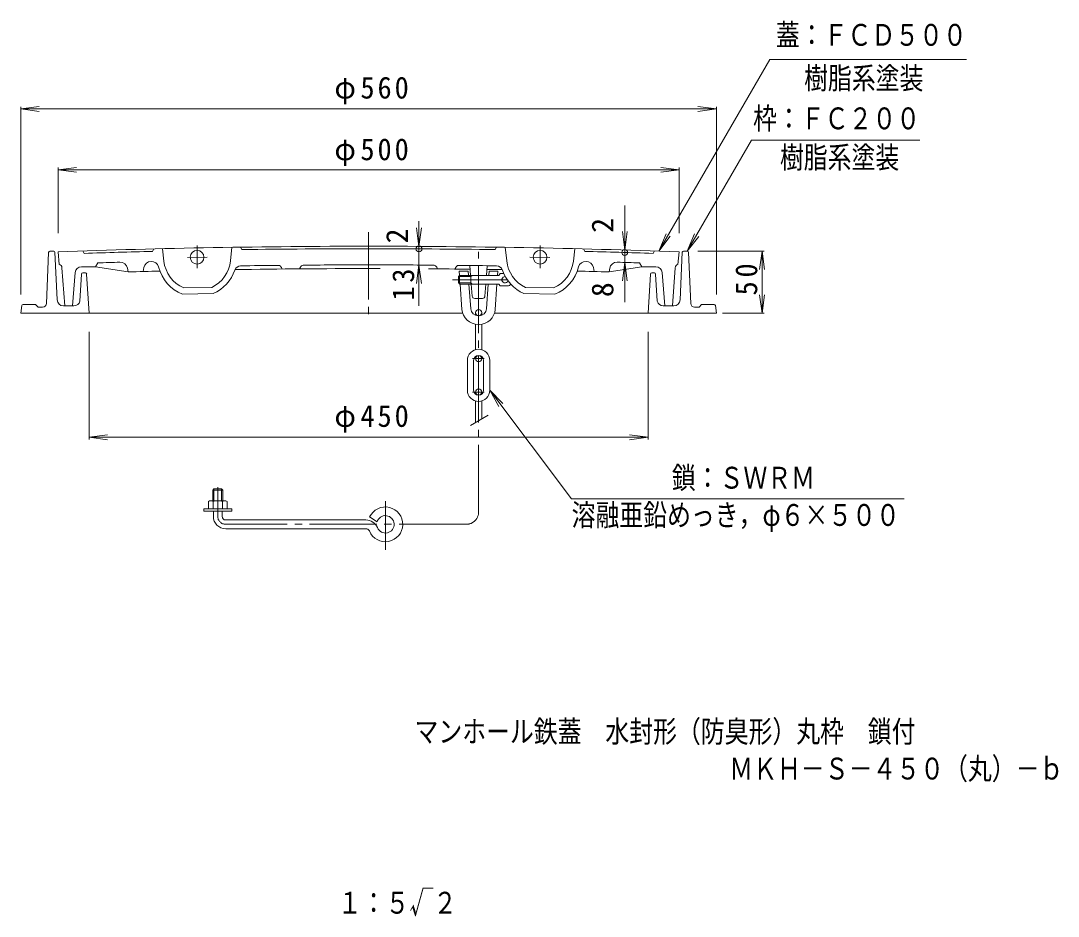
# Model space of a CAD drawing. Units: millimetres, scale not verified. Extents: x -589 to 461, y -802 to 845.
# Drawn here: x -388 to 448, y -802 to -81 of the extents above; entities that cross this region are included whole.
import ezdxf
from ezdxf.enums import TextEntityAlignment as Align

# ---------------------------------------------------------------- set-up
doc = ezdxf.new("R2010")
doc.units = ezdxf.units.MM
doc.header["$LTSCALE"] = 6
doc.header["$PDMODE"] = 32
doc.header["$PDSIZE"] = 4.8
doc.linetypes.add('CHAIN2', pattern=[12, 9, -1, 1, -1])
for name, color, linetype, lineweight in [('0-1_躯体', 2, 'Continuous', 18), ('0-2_仕上', 3, 'Continuous', 18), ('0-3_建具', 4, 'Continuous', 18), ('0-4_その他', 7, 'Continuous', 18), ('0-5_寸法', 7, 'Continuous', 18)]:
    doc.layers.add(name, color=color, linetype=linetype, lineweight=lineweight)
doc.layers.add('F-4_F-4ﾚｲﾔ', color=2, linetype='Continuous')
doc.layers.add('F-5_F-5ﾚｲﾔ', color=6, linetype='Continuous')
doc.styles.add('ＭＳ ゴシック', font='')
doc.styles.get('ＭＳ ゴシック').set_extended_font_data('MS Gothic')

msp = doc.modelspace()

# ---------------------------------------------------------------- linework, layer by layer
at = {"layer": '0-1_躯体'}
for p, q in [((-364.138, -266.799), (-361.036, -266.799)), ((148.949, -266.799), (145.846, -266.799)), ((-366.967, -308.933), (-365.137, -267.755)), ((-358.312, -306.026), (-360.059, -267.587)), ((143.122, -306.026), (144.869, -267.587)), ((151.778, -308.933), (149.948, -267.755)), ((-338.652, -285.239), (-339.989, -307.087)), ((-337.654, -284.299), (-335.535, -284.299)), ((-334.537, -285.238), (-332.595, -316.799)), ((119.347, -285.238), (117.405, -316.799)), ((122.464, -284.299), (120.345, -284.299)), ((123.463, -285.239), (124.799, -307.087)), ((-386.717, -310.658), (-387.595, -316.799)), ((-387.595, -316.799), (-31.816, -316.799)), ((-375.595, -309.799), (-385.727, -309.799)), ((-375.595, -309.799), (-373.595, -311.799)), ((-369.964, -311.799), (-373.595, -311.799)), ((-353.317, -310.799), (-344.95, -310.799)), ((172.405, -316.799), (-6.316, -316.799)), ((138.127, -310.799), (129.76, -310.799)), ((154.775, -311.799), (158.405, -311.799)), ((160.405, -309.799), (158.405, -311.799)), ((160.405, -309.799), (170.538, -309.799)), ((171.528, -310.658), (172.405, -316.799))]:
    msp.add_line(p, q, dxfattribs=at)
for centre, radius, start, end in [((-364.138, -267.799), 1, 90, 177.45576), ((-361.036, -267.799), 1, 12.272, 90), ((145.846, -267.799), 1, 90, 167.728), ((148.949, -267.799), 1, 2.54424, 90), ((-337.654, -285.3), 1, 90, 176.76514), ((-335.535, -285.3), 1, 3.52167, 90), ((120.345, -285.3), 1, 90, 176.47833), ((122.464, -285.3), 1, 3.23486, 90), ((-369.964, -308.799), 3, 270, 357.45505), ((-353.317, -305.799), 5, 182.60179, 270), ((-344.82, -305.799), 5, 270, 345.071), ((129.63, -305.799), 5, 194.929, 270), ((138.127, -305.799), 5, 270, 357.39821), ((154.775, -308.799), 3, 182.54495, 270), ((-385.727, -310.8), 1, 90, 171.86929), ((170.538, -310.8), 1, 8.13071, 90)]:
    msp.add_arc(centre, radius, start, end, dxfattribs=at)
at = {"layer": '0-2_仕上', "color": 7}
for p, q in [((-387.595, -152.269), (-372.723, -150.312)), ((172.405, -152.269), (157.534, -150.312)), ((-387.595, -301.8), (-387.595, -150.47)), ((-387.595, -152.269), (172.405, -152.269)), ((-387.595, -152.269), (-372.723, -154.227)), ((172.405, -152.269), (157.534, -154.227)), ((172.405, -301.8), (172.405, -150.47)), ((-357.595, -201.324), (-342.723, -199.366)), ((-357.595, -252.281), (-357.595, -199.524)), ((142.404, -201.324), (127.533, -199.366)), ((142.404, -252.281), (142.404, -199.524)), ((-357.595, -201.324), (142.404, -201.324)), ((-357.595, -201.324), (-342.723, -203.282)), ((142.404, -201.324), (127.533, -203.282)), ((-67.09, -262.933), (-69.048, -248.061)), ((-67.09, -242.622), (-67.09, -310.763)), ((-67.09, -262.933), (-65.132, -248.061)), ((157.297, -266.799), (210.898, -266.799)), ((209.098, -266.799), (207.14, -281.671)), ((209.098, -316.799), (209.098, -266.799)), ((209.098, -266.799), (211.056, -281.671)), ((-67.09, -277.933), (-69.048, -292.805)), ((-67.09, -277.933), (-65.132, -292.805)), ((209.098, -316.799), (207.14, -301.928)), ((209.098, -316.799), (211.056, -301.928)), ((177.233, -316.799), (210.898, -316.799)), ((-332.595, -331.799), (-332.595, -418.45)), ((117.405, -331.799), (117.405, -418.45)), ((-332.595, -416.65), (-317.723, -414.692)), ((-332.595, -416.65), (117.405, -416.65)), ((-332.595, -416.65), (-317.723, -418.608)), ((117.405, -416.65), (102.533, -414.692)), ((117.405, -416.65), (102.533, -418.608))]:
    msp.add_line(p, q, dxfattribs=at)
at = {"layer": '0-2_仕上', "linetype": 'CHAIN2'}
for p, q in [((-107.595, -251.612), (-107.595, -322.299)), ((-245.595, -262.289), (-245.595, -280.55)), ((30.405, -262.289), (30.405, -280.55)), ((-253.442, -271.832), (-237.439, -271.517)), ((38.252, -271.832), (22.249, -271.517))]:
    msp.add_line(p, q, dxfattribs=at)
at = {"layer": '0-2_仕上'}
for p, q in [((-337.595, -266.595), (-336.595, -268.564)), ((-281.595, -266.979), (-280.595, -264.954)), ((-273.595, -264.784), (-272.409, -274.841)), ((-217.595, -263.68), (-218.746, -274.526)), ((-209.595, -265.559), (-210.595, -263.574)), ((-5.595, -265.559), (-4.595, -263.574)), ((2.405, -263.68), (3.556, -274.526)), ((58.405, -264.784), (57.219, -274.841)), ((66.405, -266.979), (65.405, -264.954)), ((122.405, -266.595), (121.405, -268.564)), ((-357.595, -267.282), (-356.595, -277.392)), ((142.405, -267.282), (141.405, -277.392)), ((-343.802, -283.904), (-345.936, -310.799)), ((-338.817, -279.3), (-327.415, -279.3)), ((-327.415, -279.3), (-325.595, -276.216)), ((-327.415, -279.3), (-301.095, -283.497)), ((-301.094, -283.498), (-301.647, -280.567)), ((-289.095, -283.176), (-288.485, -279.908)), ((-179.893, -278.245), (-180.467, -278.196)), ((-177.755, -279.849), (-177.095, -281.162)), ((-162.416, -279.673), (-163.095, -281.037)), ((-159.753, -278.011), (-160.325, -278.07)), ((-55.437, -278.011), (-54.865, -278.07)), ((-52.774, -279.673), (-52.095, -281.037)), ((-37.435, -279.849), (-38.095, -281.162)), ((-35.296, -278.245), (-34.722, -278.196)), ((73.906, -283.176), (73.296, -279.908)), ((112.225, -279.3), (85.905, -283.497)), ((85.905, -283.498), (86.457, -280.567)), ((112.225, -279.3), (110.405, -276.216)), ((123.628, -279.3), (112.225, -279.3)), ((128.612, -283.904), (130.746, -310.799)), ((-256.456, -296.397), (-233.767, -295.949)), ((41.267, -296.397), (18.578, -295.949)), ((-257.41, -301.416), (-232.616, -300.928)), ((42.221, -301.416), (17.426, -300.928))]:
    msp.add_line(p, q, dxfattribs=at)
for points in [[(-354.399, -280.073), (-352.236, -310.799), (-345.936, -310.799)], [(139.21, -280.073), (137.046, -310.799), (130.746, -310.799)]]:
    msp.add_lwpolyline(points, dxfattribs=at)
for centre in [(-245.595, -271.678), (30.405, -271.678)]:
    msp.add_circle(centre, 5.5, dxfattribs=at)
for centre, radius, start, end in [((-107.595, -7262.815), 7000, 90, 92.04671), ((-107.595, -7262.815), 6998, 91.42476, 91.87526), ((-107.595, -7262.815), 6998, 90, 90.83514), ((-107.595, -7262.815), 7000, 87.95329, 90), ((-107.595, -7262.815), 6998, 89.16486, 90), ((-107.595, -7262.815), 6998, 88.12474, 88.57524), ((-282.587, -281.008), 6, 90.6472, 169.43343), ((-282.432, -281.005), 6, 14.20834, 92.12637), ((-245.595, -271.678), 27, 186.72783, 246.27908), ((-245.595, -271.678), 27, 295.98012, 353.94402), ((30.405, -271.678), 27, 186.05598, 244.01988), ((30.405, -271.678), 27, 293.72092, 353.27217), ((67.243, -281.005), 6, 87.87363, 165.79166), ((67.398, -281.008), 6, 10.56657, 89.3528), ((-357.392, -280.284), 3, 4.02824, 74.58858), ((-338.817, -284.299), 5, 90.00085, 175.46227), ((-107.595, -7262.815), 6990, 91.64058, 91.7872), ((-307.543, -281.679), 6, 10.67113, 91.6497), ((-107.595, -7262.815), 6982, 91.37871, 91.5881), ((-245.595, -271.678), 32, 194.20831, 248.33145), ((-245.595, -271.678), 32, 293.92778, 341.24239), ((-210.56, -283.576), 5, 90.84552, 161.24252), ((-107.595, -7262.815), 6982, 90, 90.88284), ((-107.595, -7262.815), 6985, 90.59776, 90.84523), ((-180.435, -281.196), 3, 26.6779, 79.59209), ((-159.73, -281.011), 3, 101.43466, 153.52625), ((-107.595, -7262.815), 6985, 90, 90.42784), ((-107.595, -7262.815), 6985, 89.57216, 90), ((-107.595, -7262.815), 6982, 89.92298, 90), ((-107.595, -7262.815), 6982, 89.32907, 89.60474), ((-55.459, -281.011), 3, 26.47375, 78.56534), ((-34.754, -281.196), 3, 100.40791, 153.3221), ((-107.595, -7262.815), 6985, 89.15477, 89.40224), ((-107.595, -7262.815), 6982, 89.11716, 89.21802), ((-4.63, -283.576), 5, 18.75748, 89.15448), ((30.405, -271.678), 32, 198.75761, 246.07222), ((30.405, -271.678), 32, 291.66855, 345.79169), ((-107.595, -7262.815), 6982, 88.4119, 88.62129), ((92.353, -281.679), 6, 88.3503, 169.32887), ((-107.595, -7262.815), 6990, 88.2128, 88.35942), ((123.628, -284.299), 5, 4.53773, 89.99915), ((142.202, -280.284), 3, 105.41142, 175.97176)]:
    msp.add_arc(centre, radius, start, end, dxfattribs=at)
at = {"layer": '0-2_仕上', "color": 7}
msp.add_point((-67.09, -264.933), dxfattribs=at)
at = {"layer": '0-3_建具', "linetype": 'CHAIN2'}
for p, q in [((-19.066, -476.75), (-19.066, -267.274)), ((-40.055, -289.778), (4.017, -289.778)), ((-23.981, -353.279), (-14.54, -353.279)), ((-23.981, -380.279), (-14.54, -380.279)), ((-229.066, -480.25), (-229.066, -456.704)), ((-94.066, -507.381), (-94.066, -468.094)), ((-29.066, -486.75), (-222.566, -486.75))]:
    msp.add_line(p, q, dxfattribs=at)
at = {"layer": '0-3_建具'}
for p, q in [((-34.583, -282.779), (-27.566, -282.779)), ((-34.339, -286.279), (-34.583, -282.779)), ((-27.322, -286.279), (-27.566, -282.779)), ((-25.462, -286.279), (-26.066, -278.292)), ((-12.67, -286.279), (-12.081, -278.469)), ((-10.811, -286.279), (-10.566, -282.779)), ((-10.566, -282.779), (-3.55, -282.779)), ((-3.794, -286.279), (-3.55, -282.779)), ((-35.339, -287.279), (-34.339, -286.279)), ((-35.339, -287.279), (-25.339, -287.279)), ((-34.339, -286.279), (-34.339, -293.279)), ((-34.339, -286.279), (-2.794, -286.279)), ((-25.339, -287.279), (-24.339, -286.279)), ((-25.339, -286.279), (-25.339, -293.279)), ((-1.794, -284.779), (-2.794, -286.279)), ((1.21, -284.779), (-1.794, -284.779)), ((-34.339, -293.279), (-2.794, -293.279)), ((-32.422, -313.685), (-33.849, -293.279)), ((-25.439, -313.197), (-26.832, -293.279)), ((-24.206, -302.929), (-24.934, -293.279)), ((-13.927, -302.929), (-13.198, -293.279)), ((-12.693, -313.197), (-11.301, -293.279)), ((-5.711, -313.685), (-4.284, -293.279)), ((-1.794, -294.779), (-2.794, -293.279)), ((4.082, -294.779), (-1.794, -294.779)), ((-15.921, -304.779), (-22.212, -304.779)), ((-21.566, -316.279), (-21.566, -318.394)), ((-16.566, -316.279), (-16.566, -318.394)), ((-21.566, -325.606), (-21.566, -346.133)), ((-18.679, -318.779), (-19.454, -318.779)), ((-16.566, -325.606), (-16.566, -346.133)), ((-18.679, -325.779), (-19.454, -325.779)), ((-28.066, -354.779), (-28.066, -378.779)), ((-23.066, -354.779), (-23.066, -378.779)), ((-21.566, -351.656), (-21.566, -353.279)), ((-16.566, -351.656), (-16.566, -353.279)), ((-15.067, -354.779), (-15.067, -378.779)), ((-10.066, -354.779), (-10.066, -378.779)), ((-21.566, -381.901), (-21.566, -380.279)), ((-16.566, -381.901), (-16.566, -380.279)), ((-21.566, -404.818), (-21.566, -387.424)), ((-16.566, -401.931), (-16.566, -387.424)), ((-11.324, -398.905), (-25.657, -407.18)), ((-232.066, -458.25), (-233.066, -459.25)), ((-225.066, -459.25), (-233.066, -459.25)), ((-233.066, -459.25), (-233.066, -467.75)), ((-226.066, -458.25), (-232.066, -458.25)), ((-232.066, -458.25), (-232.066, -467.75)), ((-225.066, -459.25), (-226.066, -458.25)), ((-226.066, -458.25), (-226.066, -467.75)), ((-225.066, -459.25), (-225.066, -467.75)), ((-236.566, -468.471), (-236.566, -474.25)), ((-234.69, -467.75), (-223.443, -467.75)), ((-232.814, -468.471), (-232.814, -474.25)), ((-225.319, -468.471), (-225.319, -474.25)), ((-221.566, -468.471), (-221.566, -474.25)), ((-217.816, -476.25), (-217.816, -474.25)), ((-240.316, -476.25), (-217.816, -476.25)), ((-232.566, -480.25), (-232.566, -476.25)), ((-225.566, -480.25), (-225.566, -476.25)), ((-222.566, -483.25), (-109.775, -483.25)), ((-100.795, -484.818), (-106.755, -480.834)), ((-222.566, -490.25), (-109.775, -490.25))]:
    msp.add_line(p, q, dxfattribs=at)
for points in [[(-35.339, -287.279), (-35.339, -292.279), (-33.849, -293.279)], [(-35.339, -292.279), (-25.339, -292.279), (-24.339, -293.279)], [(-240.316, -476.25), (-240.316, -474.25), (-217.816, -474.25)]]:
    msp.add_lwpolyline(points, dxfattribs=at)
for centre in [(-19.066, -316.279), (-19.066, -353.279), (-19.066, -380.279)]:
    msp.add_circle(centre, 2.5, dxfattribs=at)
for centre, radius, start, end in [((2.206, -289.778), 2.5, 83.85013, 341.5403), ((4.206, -291.779), 3, 270, 329.88214), ((-22.212, -302.779), 2, 184.31573, 270), ((-15.921, -302.779), 2, 270, 355.68427), ((-19.454, -312.778), 13, 183.99992, 270.00002), ((-19.454, -312.778), 6, 183.99982, 269.99998), ((-18.679, -312.778), 6, 269.99995, 356.00018), ((-18.679, -312.778), 13, 269.99998, 355.99991), ((-19.066, -354.779), 9, 0, 180), ((-19.066, -354.779), 4, 0, 180), ((-19.066, -378.779), 9, 180, 0), ((-19.066, -378.779), 4, 180, 0), ((-234.69, -470.55), 2.8, 47.92557, 132.07463), ((-229.066, -477.839), 10.089, 68.19786, 111.80214), ((-223.443, -470.55), 2.8, 47.92572, 132.07428), ((-94.066, -486.75), 14, 202.47946, 155.00504), ((-222.566, -480.25), 10, 180, 270), ((-222.566, -480.25), 3, 180, 270), ((-109.775, -493.25), 10, 22.47954, 90), ((-94.066, -486.75), 7, 202.47919, 163.98383), ((-109.775, -493.25), 3, 22.48038, 90)]:
    msp.add_arc(centre, radius, start, end, dxfattribs=at)
at = {"layer": '0-3_建具', "linetype": 'CHAIN2'}
for centre, radius, start, end in [((-222.566, -480.25), 6.5, 180, 270), ((-29.066, -476.75), 10, 270, 0)]:
    msp.add_arc(centre, radius, start, end, dxfattribs=at)
at = {"layer": '0-4_その他'}
for p, q in [((98.595, -229.959), (98.595, -307.771)), ((98.595, -265.852), (96.637, -250.98)), ((98.595, -265.852), (100.552, -250.98)), ((98.595, -275.857), (96.637, -290.729)), ((98.595, -275.857), (100.552, -290.729))]:
    msp.add_line(p, q, dxfattribs=at)
msp.add_point((98.595, -267.853), dxfattribs=at)
at = {"layer": '0-5_寸法'}
for p, q in [((126.089, -266.717), (215.232, -112.316)), ((215.232, -112.316), (373.604, -112.316)), ((148.951, -266.799), (200.509, -177.496)), ((200.509, -177.496), (336.036, -177.496)), ((126.089, -266.717), (131.829, -252.859)), ((126.089, -266.717), (135.22, -254.817)), ((148.951, -266.799), (154.691, -252.941)), ((148.951, -266.799), (158.082, -254.899)), ((-10.066, -378.779), (-2.685, -391.837))]:
    msp.add_line(p, q, dxfattribs=at)
msp.add_lwpolyline([(323.424, -466.293), (55.824, -466.293), (-10.066, -378.779), (0.443, -389.482)], dxfattribs=at)

# ---------------------------------------------------------------- texts
at = {"layer": '0-2_仕上', "color": 2, "style": 'ＭＳ ゴシック'}
msp.add_text('2', height=17.6, rotation=90, dxfattribs=at).set_placement((-70.69, -260.478), align=Align.BOTTOM_LEFT)
at = {"layer": '0-2_仕上', "color": 2, "char_height": 17.6, "attachment_point": 7, "style": 'ＭＳ ゴシック'}
for s, insert in [('\\T1.21;\\W0.95;φ560', (-135.095, -148.669)), ('\\T1.21;\\W0.95;φ500', (-135.095, -198.324)), ('\\T1.21;\\W0.95;φ450', (-135.095, -413.05))]:
    msp.add_mtext(s, dxfattribs=dict(at, insert=insert))
at = {"layer": '0-2_仕上', "color": 2, "char_height": 17.6, "attachment_point": 7, "rotation": 90, "style": 'ＭＳ ゴシック'}
for s, insert in [('\\T1.27;\\W0.95;13', (-70.69, -306.588)), ('\\T1.27;\\W0.95;50', (205.498, -302.424))]:
    msp.add_mtext(s, dxfattribs=dict(at, insert=insert))
at = {"layer": '0-4_その他', "color": 2, "style": 'ＭＳ ゴシック'}
for s, p in [('2', (94.713, -251.999)), ('8', (94.688, -303.799))]:
    msp.add_text(s, height=17.6, rotation=90, dxfattribs=at).set_placement(p, align=Align.BOTTOM_LEFT)
at = {"layer": '0-5_寸法', "color": 6, "style": 'ＭＳ ゴシック', "width": 0.8}
for s, p in [('蓋：ＦＣＤ５００', (220.278, -106.678)), ('樹脂系塗装', (242.958, -141.51)), ('枠：ＦＣ２００', (201.891, -173.932)), ('樹脂系塗装', (223.505, -205.273)), ('鎖：ＳＷＲＭ', (136.494, -463.293)), ('溶融亜鉛めっき，φ６×５００', (55.824, -493.293))]:
    msp.add_text(s, height=17.6, dxfattribs=at).set_placement(p, align=Align.BOTTOM_LEFT)
at = {"layer": 'F-4_F-4ﾚｲﾔ', "color": 6, "style": 'ＭＳ ゴシック', "width": 0.8}
msp.add_text('１：５√２', height=17.6, dxfattribs=at).set_placement((-132.373, -805.571), align=Align.BOTTOM_LEFT)
at = {"layer": 'F-5_F-5ﾚｲﾔ', "style": 'ＭＳ ゴシック', "width": 0.8}
for s, p in [('マンホール鉄蓋\u3000水封形（防臭形）丸枠\u3000鎖付', (-70.657, -667.636)), ('ＭＫＨ－Ｓ－４５０（丸）－ｂ', (182.735, -697.511))]:
    msp.add_text(s, height=17.6, dxfattribs=at).set_placement(p, align=Align.BOTTOM_LEFT)

doc.saveas('drawing.dxf')
